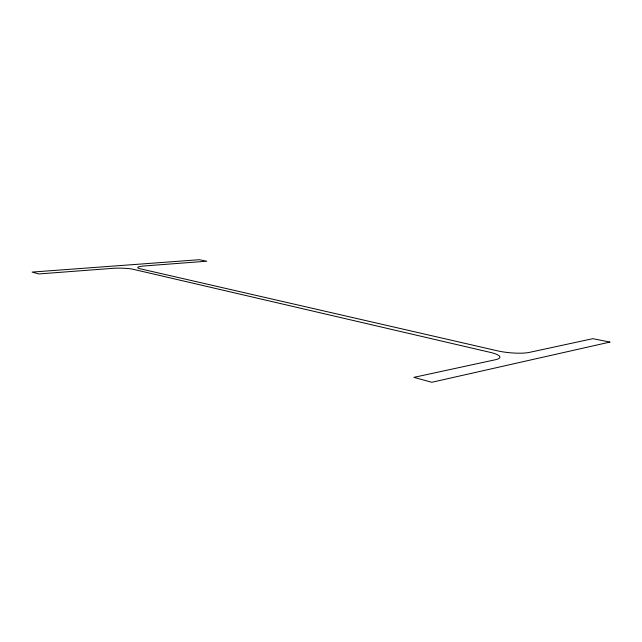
<?xml version="1.0" encoding="UTF-8"?>
<svg xmlns="http://www.w3.org/2000/svg" width="642" height="642" viewBox="0 0 642 642"><rect width="100%" height="100%" fill="white"/><g stroke="black" fill="none" stroke-linecap="round" stroke-linejoin="round"><path stroke-width="0.96" d="M609.9 342.082L431.793 382.287L413.905 377.352L495.504 359.713A23.345 4.951 4.7 0 0 490.239 352.362L133.239 269.303A15.352 2.191 0.7 0 0 112.31 268.372L38.833 273.941L32.1 272.088L199.325 259.713L206.796 261.214L144.37 265.948A14.87 2.087 1 0 0 140.173 268.765L497.582 350.853A22.614 4.534 5 0 0 529.449 352.378L592.879 338.663L609.9 342.082"/></g></svg>
